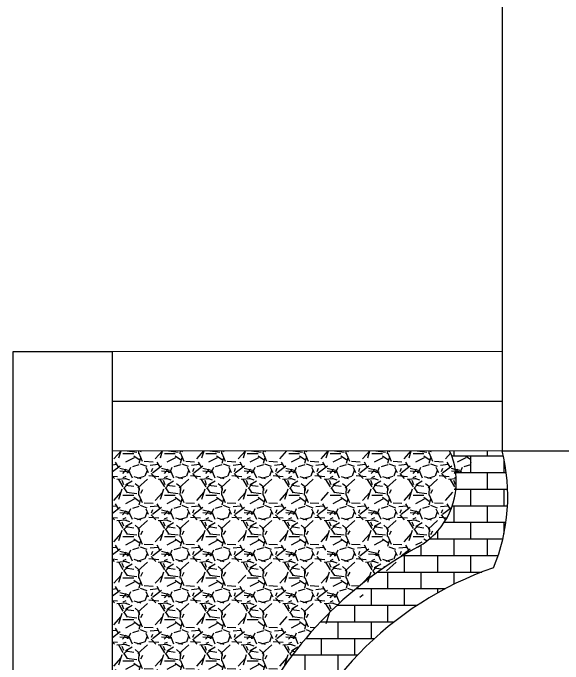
# Model space of a CAD drawing. Header units: millimetres. Extents: x 512961 to 915856, y -1268271 to -458543.
# Drawn here: x 836295 to 837622, y -1154662 to -1153091 of the extents above; entities that cross this region are included whole.
import ezdxf

# ---------------------------------------------------------------- set-up
doc = ezdxf.new("R2010")
doc.units = ezdxf.units.MM
doc.header["$MEASUREMENT"] = 0
doc.layers.add('txt', color=7, linetype='CONTINUOUS')
doc.layers.add('WINDOW', color=5, linetype='CONTINUOUS')
doc.layers.add('门窗', color=4, linetype='CONTINUOUS', lineweight=13)

# ---------------------------------------------------------------- blocks, each defined once
blk = doc.blocks.new('gsef')
at = {"layer": 'txt'}
h = blk.add_hatch(dxfattribs=at)
h.set_pattern_fill('GRAVEL', color=250, scale=100, style=0)
h.set_pattern_definition([(228.0128, (72, 100), (-799.999823216, -900.00013416), [13.4536, -1331.9088]), (184.9697, (63, 90), (1200.000105152, 99.999130701), [23.0868, -2285.5925]), (132.5104, (40, 88), (999.999071835, -1100.000867387), [16.2788, -1611.6032]), (267.2737, (1, 63), (99.999601773, 2000.000029497), [21.0238, -2081.3558]), (292.8337, (0, 42), (-500.000990544, 1199.999641178), [20.6155, -2040.9373]), (357.2737, (8, 23), (-2000.000029497, 99.999601773), [21.0238, -2081.3558]), (37.6942, (29, 22), (-1300.000734562, -999.999040516), [27.8029, -2752.4849]), (72.2553, (51, 39), (700.001076271, 2199.999623124), [26.2488, -2598.6321]), (121.4296, (59, 64), (-800.000823418, 1299.99950365), [21.095, -2088.4073]), (175.2364, (48, 82), (1100.00009463, -99.999153266), [24.0832, -1180.0763]), (222.3974, (24, 84), (-1200.000735107, -1099.9992082014), [31.1448, -3083.3375]), (138.8141, (100, 62), (-700.00029468, 599.999731334), [10.6301, -1052.3844]), (171.4692, (92, 69), (1299.999828482, -200.000791004), [20.2237, -2002.1511]), (225, (72, 72), (-1e-14, -100.000031), [14.1421, -127.2792]), (203.1986, (65, 84), (499.99997307, 200.00013253), [7.6158, -753.9615]), (291.8014, (58, 81), (-99.99999105, 300.0000273), [10.7703, -527.7462]), (30.9638, (62, 71), (299.99980223, 200.00024835), [17.4929, -565.6023]), (161.5651, (77, 80), (200.00004346, -99.9998403), [12.6491, -303.5787]), (16.3895, (0, 81), (1000.000219841, 299.999270982), [17.72, -1754.2845]), (70.3462, (17, 86), (-399.999524737, -1100.00021356), [14.8661, -1471.7408]), (293.1986, (77, 100), (-200.00013253, 499.99997307), [15.2315, -746.3458]), (343.6105, (83, 86), (-1000.000219841, 299.999270982), [17.72, -1754.2845]), (339.444, (0, 19), (-500.00018445, 199.99959964), [17.088, -837.3124]), (294.7751, (16, 13), (-499.999218925, 1100.000342184), [14.3178, -1417.4643]), (66.8014, (78, 0), (200.00013253, 499.99997307), [15.2315, -746.3458]), (17.354, (84, 14), (-1300.00020191, -399.999450226), [16.7631, -1659.5424]), (69.444, (29, 0), (-199.99959964, -500.00018445), [8.544, -845.8564]), (101.3099, (72, 0), (-99.99976322, 400.00007522), [5.099, -504.8029]), (165.9638, (71, 5), (300.0000546, -99.99980574), [20.6155, -391.695]), (186.009, (51, 10), (999.99997509, 99.999931748), [19.105, -1891.3923]), (303.6901, (62, 62), (-100.00013345, 199.9999558), [14.4222, -346.1329]), (353.1572, (70, 50), (1699.999936548, -200.000799792), [25.1794, -2492.7563]), (60.9454, (95, 47), (-400.00000272, -700.00003846), [10.2956, -1019.2674]), (90, (100, 56), (-100, 100), [6, -94]), (120.2564, (49, 13), (399.99948868, -700.000245585), [13.8924, -1375.352]), (48.0128, (42, 25), (799.999823216, 900.00013416), [26.9072, -1318.4552]), (0, (60, 45), (100, 100), [26, -74]), (325.3048, (86, 45), (-999.9994259, 700.00086096), [15.8114, -1565.3274]), (254.0546, (99, 36), (-99.99998893, -400.00001267), [14.5602, -713.4508]), (207.646, (95, 22), (-1899.999580718, -1000.000771317), [23.7065, -2346.9474]), (175.4261, (74, 11), (-1300.000055831, 99.999480116), [25.0799, -2482.9074])])
h.paths.add_polyline_path([(837320, -1154341, 0.244987), (837359.6, -1154179.3), (837359.6, -1154179.3, -0.029193), (837363.4, -1154200), (837400, -1154200), (837400, -1154160), (837353.7, -1154160, -0.028111), (837359.6, -1154179.3), (837359.6, -1154179.3), (837359.6, -1154179.3, 0.046375), (837348.8, -1154147.9), (836535.5, -1154147.9), (836535.5, -1154900.9), (836710.3, -1154900.9, 0.286342), (836872, -1154800), (836872, -1154800, -0.156484), (837271.1, -1154380.1, 0.087592)])
at = {"layer": 'txt', "color": 44}
for p, q in [((837360, -1154160), (837360, -1154147.9)), ((837440, -1154160), (837440, -1154147.9)), ((837353.7, -1154160), (837478.3, -1154160)), ((837400, -1154200), (837400, -1154160)), ((837480, -1154200), (837480, -1154167.8)), ((837360, -1154200), (837363.4, -1154200)), ((837363.4, -1154200), (837485.4, -1154200)), ((837440, -1154240), (837440, -1154200)), ((837360, -1154240), (837363.9, -1154240)), ((837363.9, -1154240), (837488.7, -1154240)), ((837400, -1154280), (837400, -1154240)), ((837480, -1154280), (837480, -1154240)), ((837355.2, -1154280), (837488.5, -1154280)), ((837360, -1154320), (837360, -1154280)), ((837440, -1154320), (837440, -1154280)), ((837335.9, -1154320), (837484.6, -1154320)), ((837400, -1154360), (837400, -1154320)), ((837480, -1154346.8), (837480, -1154320)), ((837320, -1154360), (837320, -1154341)), ((837300.5, -1154360), (837477.1, -1154360)), ((837360, -1154400), (837360, -1154360)), ((837440, -1154400), (837440, -1154360)), ((837280, -1154400), (837280, -1154374.9)), ((837236.4, -1154400), (837465.7, -1154400)), ((837240, -1154440), (837240, -1154400)), ((837320, -1154440), (837320, -1154400)), ((837400, -1154440), (837400, -1154400)), ((837175.5, -1154440), (837426.2, -1154440)), ((837200, -1154480), (837200, -1154440)), ((837280, -1154480), (837280, -1154440)), ((837360, -1154469.1), (837360, -1154440)), ((837123.3, -1154480), (837338.7, -1154480)), ((837160, -1154520), (837160, -1154480)), ((837240, -1154520), (837240, -1154480)), ((837320, -1154490.2), (837320, -1154480)), ((837077.8, -1154520), (837271, -1154520)), ((837080, -1154520), (837080, -1154517.9)), ((837120, -1154560), (837120, -1154520)), ((837200, -1154560), (837200, -1154520)), ((837037.6, -1154560), (837215.3, -1154560)), ((837080, -1154600), (837080, -1154560)), ((837160, -1154600), (837160, -1154560)), ((837001.8, -1154600), (837168, -1154600)), ((837040, -1154640), (837040, -1154600)), ((837120, -1154640), (837120, -1154600)), ((836969.8, -1154640), (837127.1, -1154640)), ((837000, -1154680), (837000, -1154640)), ((837080, -1154680), (837080, -1154640)), ((836941.1, -1154680), (837091.3, -1154680)), ((836960, -1154720), (836960, -1154680)), ((837040, -1154720), (837040, -1154680)), ((836915.4, -1154720), (837059.8, -1154720)), ((836920, -1154760), (836920, -1154720)), ((837000, -1154760), (837000, -1154720)), ((836892.5, -1154760), (837032, -1154760)), ((836960, -1154800), (836960, -1154760)), ((836880, -1154800), (836880, -1154783.7)), ((836872, -1154800), (837007.5, -1154800)), ((836920, -1154840), (836920, -1154800)), ((837000, -1154813.4), (837000, -1154800)), ((836840, -1154840), (836986, -1154840)), ((836880, -1154880), (836880, -1154840)), ((836960, -1154880), (836960, -1154840)), ((836794.4, -1154880), (836967.2, -1154880)), ((836800, -1154880), (836800, -1154876.9)), ((836840, -1154920), (836840, -1154880)), ((836920, -1154920), (836920, -1154880)), ((836600, -1154920), (836600, -1154900.9)), ((836680, -1154920), (836680, -1154900.9)), ((836760, -1154920), (836760, -1154893.9)), ((836535.5, -1154920), (836951, -1154920)), ((836560, -1154960), (836560, -1154920)), ((836640, -1154960), (836640, -1154920)), ((836720, -1154960), (836720, -1154920)), ((836800, -1154960), (836800, -1154920)), ((836880, -1154960), (836880, -1154920)), ((836535.5, -1154960), (836937, -1154960)), ((836600, -1155000), (836600, -1154960)), ((836680, -1155000), (836680, -1154960)), ((836760, -1155000), (836760, -1154960)), ((836840, -1155000), (836840, -1154960)), ((836920, -1154976.6), (836920, -1154960)), ((836535.5, -1155000), (836864.1, -1155000)), ((836560, -1155020.9), (836560, -1155000)), ((836640, -1155020.9), (836640, -1155000)), ((836720, -1155020.9), (836720, -1155000)), ((836800, -1155015.7), (836800, -1155000))]:
    blk.add_line(p, q, dxfattribs=at)
at = {"layer": 'txt', "color": 1}
for p, q in [((836535.5, -1154900.9), (836710.3, -1154900.9)), ((836535.5, -1155020.9), (836742.9, -1155020.9))]:
    blk.add_line(p, q, dxfattribs=at)
for centre, radius, start, end in [((837184.8, -1154222.1), 180, 318.6878, 24.3714), ((837041.2, -1154257.3), 447.8, 337.3689, 14.1418), ((837184.8, -1154222.1), 180, 298.6642, 318.6878), ((837726, -1155212.1), 948.3, 118.6642, 154.1873), ((837726, -1155212.1), 828.3, 109.1313, 162.9251), ((836710.3, -1154720.9), 180, 270, 334.1873), ((836735.3, -1154614.4), 406.5, 271.0728, 299.2929)]:
    blk.add_arc(centre, radius, start, end, dxfattribs=at)
at = {"layer": 'txt'}
blk.add_arc((837041.2, -1154257.3), 327.8, 13.7504, 14.1418, dxfattribs=at)
at = {"layer": '门窗'}
blk.add_line((836535.5, -1154147.9), (837475.5, -1154147.9), dxfattribs=at)

msp = doc.modelspace()

# ---------------------------------------------------------------- linework, layer by layer
at = {"layer": 'txt'}
msp.add_line((836535.5, -1154027.9), (837475.5, -1154027.9), dxfattribs=at)
at = {"layer": 'WINDOW'}
for p, q in [((837475.5, -1149427.9), (837475.5, -1154147.9)), ((836295.5, -1153907.9), (836535.5, -1153907.9)), ((836295.5, -1155097.9), (836295.5, -1153907.9)), ((836535.5, -1154147.9), (836535.5, -1153907.9)), ((836535.5, -1155097.9), (836535.5, -1154147.9)), ((837475.5, -1154147.9), (837695.5, -1154147.9))]:
    msp.add_line(p, q, dxfattribs=at)
at = {"layer": '门窗'}
msp.add_line((836535.5, -1153907.9), (837475.5, -1153907.9), dxfattribs=at)

# ---------------------------------------------------------------- block references
at = {"layer": 'txt'}
msp.add_blockref('gsef', (0, 0), dxfattribs=at)

doc.saveas('drawing.dxf')
